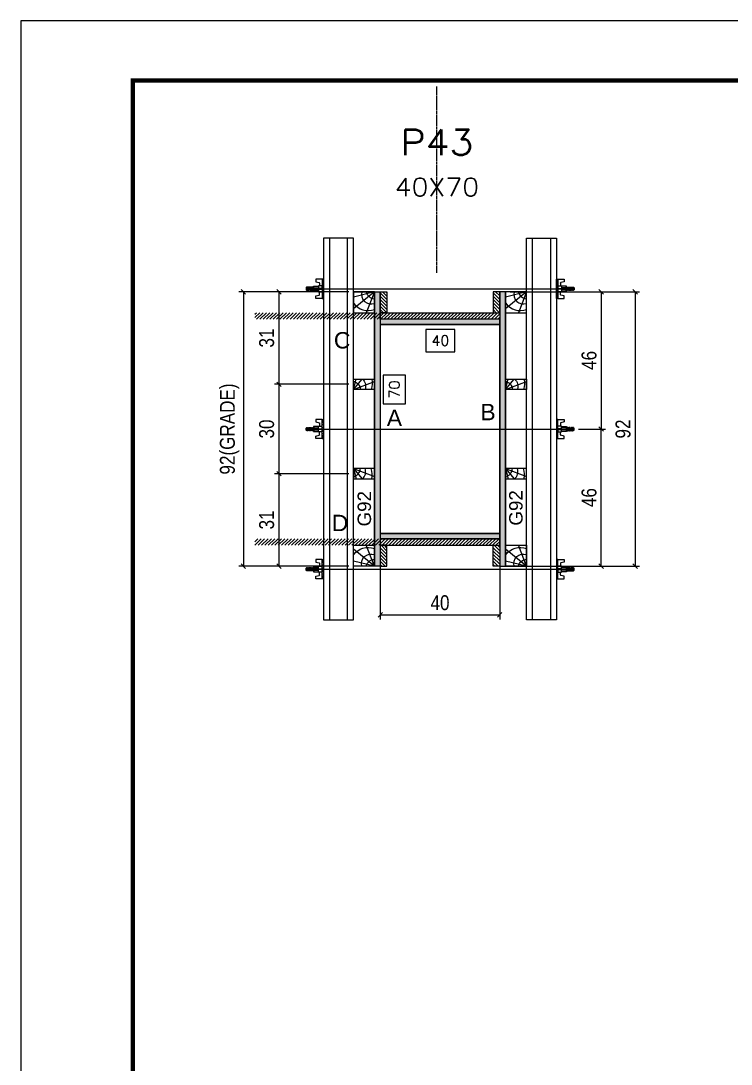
# Model space of a CAD drawing. Extents: x 2949 to 9230, y 1140 to 12527.
# Drawn here: x 6133 to 6608, y 8381 to 9081 of the extents above; entities that cross this region are included whole.
import ezdxf
from ezdxf.enums import TextEntityAlignment as Align

# ---------------------------------------------------------------- set-up
doc = ezdxf.new("R2010")
doc.units = 0
doc.linetypes.add('DASHED', pattern=[0.75, 0.5, -0.25])
doc.linetypes.add('HIDDEN', pattern=[0.375, 0.25, -0.125])
for name, color, linetype in [('CHAPA', 1, 'Continuous'), ('COTA', 241, 'Continuous'), ('MEIO_PONT', 93, 'Continuous'), ('Painéis', 200, 'Continuous'), ('SARRAFO', 251, 'Continuous'), ('Texto de Titulo', 7, 'Continuous'), ('Texto Qtd Sarr', 242, 'Continuous'), ('TEXTO_GERAL', 7, 'Continuous')]:
    doc.layers.add(name, color=color, linetype=linetype)
for name, color, linetype, lineweight in [('Folhas', 255, 'Continuous', 9), ('Hachura', 251, 'Continuous', 9), ('Madeira', 126, 'Continuous', 18), ('Perfil Metálico', 224, 'Continuous', 18), ('SARRAFO DE PRESSAO', 251, 'DASHED', 9), ('Texto Seção', 7, 'Continuous', 15)]:
    doc.layers.add(name, color=color, linetype=linetype, lineweight=lineweight)
doc.styles.add('ARIAL', font='arial.ttf')
doc.styles.add('COTA TECNICA 2X', font='techl___.ttf', dxfattribs={"height": 10})
doc.styles.add('ROMANS', font='romans.shx')
doc.styles.add('SANSSERIF', font='sas_____.pfb')
doc.dimstyles.new('SECAO PILAR', dxfattribs={"dimtxt": 10, "dimasz": 3, "dimexe": 3, "dimexo": 3, "dimgap": 3, "dimtad": 1, "dimdec": 1, "dimlfac": 0.5, "dimzin": 12, "dimdsep": 46, "dimtxsty": 'COTA TECNICA 2X', "dimblk1": 'OBLIQUE', "dimblk2": 'OBLIQUE', "dimsah": 1, "dimcen": 0.9, "dimclrd": 256, "dimclre": 256, "dimclrt": 256, "dimadec": 1, "dimazin": 3, "dimtfac": 1, "dimtdec": 1, "dimtmove": 0, "dimatfit": 3, "dimfxl": 1, "dimtolj": 1, "dimtzin": 12, "dimarcsym": 0})
doc.dimstyles.new('SECÇÃO 2', dxfattribs={"dimtxt": 7, "dimasz": 6, "dimexe": 0.18, "dimexo": 2, "dimgap": -4, "dimtad": 3, "dimdec": 1, "dimlfac": 0.5, "dimzin": 12, "dimdsep": 46, "dimtxsty": 'ROMANS', "dimblk": 'ARCHTICK', "dimcen": 0.09, "dimse1": 1, "dimse2": 1, "dimsd1": 1, "dimsd2": 1, "dimclrd": 180, "dimclre": 5, "dimclrt": 1, "dimadec": 0, "dimazin": 3, "dimtfac": 1, "dimtdec": 1, "dimtofl": 0, "dimtmove": 0, "dimatfit": 3, "dimldrblk": 'ARCHTICK', "dimfxl": 1, "dimtolj": 1, "dimtzin": 0, "dimarcsym": 0})
pattern_1 = [(45, (15858.3629, 31625.1273), (-1.12253202, 1.12253202), [])]

# ---------------------------------------------------------------- blocks, each defined once
blk = doc.blocks.new('9999999999')
at = {"layer": 'Folhas'}
blk.add_lwpolyline([(98138.98, 34190.21), (99623.98, 34190.21), (99623.98, 35240.21), (98138.98, 35240.21)], close=True, dxfattribs=at)
at = {"layer": 'Folhas', "color": 30, "const_width": 3}
blk.add_lwpolyline([(98213.98, 34230.21), (99583.98, 34230.21), (99583.98, 35200.21), (98213.98, 35200.21)], close=True, dxfattribs=at)
blk = doc.blocks.new('*D1334')
at = {"layer": 'COTA', "color": 180, "lineweight": -2, "transparency": 16777216}
for p, q in [((6390.36, 8843.51), (6375.36, 8843.51)), ((6375.36, 8843.51), (6375.36, 8824.17)), ((6390.36, 8824.17), (6390.36, 8843.51)), ((6375.36, 8824.17), (6390.36, 8824.17))]:
    blk.add_line(p, q, dxfattribs=at)
at = {"layer": 'Defpoints', "color": 0, "transparency": 16777216}
for p in [(6422.85, 8886.47), (6394.36, 8746.47), (6422.85, 8746.47)]:
    blk.add_point(p, dxfattribs=at)
at = {"layer": 'COTA', "color": 1, "transparency": 16777216, "insert": (6382.86, 8833.84), "char_height": 7, "attachment_point": 5, "rotation": 90, "style": 'ROMANS'}
blk.add_mtext('\\A1;70', dxfattribs=at)
blk = doc.blocks.new('_ArchTick')
at = {"color": 0, "linetype": 'ByBlock', "const_width": 0.15}
blk.add_lwpolyline([(-0.5, -0.5), (0.5, 0.5)], dxfattribs=at)
blk = doc.blocks.new('_Oblique')
at = {"color": 0, "linetype": 'ByBlock', "lineweight": -2}
blk.add_line((-0.5, -0.5), (0.5, 0.5), dxfattribs=at)
blk = doc.blocks.new('*D1335')
at = {"layer": 'COTA', "lineweight": -2, "transparency": 16777216}
for p, q in [((6460.41, 8899.32), (6547.19, 8899.32)), ((6544.19, 8899.32), (6544.19, 8715.32)), ((6460.41, 8715.32), (6547.19, 8715.32))]:
    blk.add_line(p, q, dxfattribs=at)
at = {"layer": 'Defpoints', "color": 0, "transparency": 16777216}
for p in [(6457.41, 8899.32), (6457.41, 8715.32), (6544.19, 8715.32)]:
    blk.add_point(p, dxfattribs=at)
at = {"layer": 'COTA', "lineweight": -2, "transparency": 16777216, "xscale": 3, "yscale": 3, "zscale": 3}
for p, rotation in [((6544.19, 8899.32), 90), ((6544.19, 8715.32), 270)]:
    blk.add_blockref('_Oblique', p, dxfattribs=dict(at, rotation=rotation))
at = {"layer": 'COTA', "transparency": 16777216, "insert": (6536.1, 8807.32), "char_height": 10, "attachment_point": 5, "rotation": 90, "style": 'COTA TECNICA 2X'}
blk.add_mtext('\\A1;92', dxfattribs=at)
blk = doc.blocks.new('*D1336')
at = {"layer": 'COTA', "lineweight": -2, "transparency": 16777216}
for p, q in [((6494.41, 8899.32), (6524.42, 8899.32)), ((6521.42, 8899.32), (6521.42, 8807.32)), ((6506.21, 8807.32), (6524.42, 8807.32))]:
    blk.add_line(p, q, dxfattribs=at)
at = {"layer": 'Defpoints', "color": 0, "transparency": 16777216}
for p in [(6491.41, 8899.32), (6503.21, 8807.32), (6521.42, 8807.32)]:
    blk.add_point(p, dxfattribs=at)
at = {"layer": 'COTA', "lineweight": -2, "transparency": 16777216, "xscale": 3, "yscale": 3, "zscale": 3}
for p, rotation in [((6521.42, 8899.32), 90), ((6521.42, 8807.32), 270)]:
    blk.add_blockref('_Oblique', p, dxfattribs=dict(at, rotation=rotation))
at = {"layer": 'COTA', "transparency": 16777216, "insert": (6513.31, 8853.32), "char_height": 10, "attachment_point": 5, "rotation": 90, "style": 'COTA TECNICA 2X'}
blk.add_mtext('\\A1;46', dxfattribs=at)
blk = doc.blocks.new('*D1337')
at = {"layer": 'COTA', "lineweight": -2, "transparency": 16777216}
for p, q in [((6506.21, 8807.32), (6524.42, 8807.32)), ((6521.42, 8715.32), (6521.42, 8807.32)), ((6494.41, 8715.32), (6524.42, 8715.32))]:
    blk.add_line(p, q, dxfattribs=at)
at = {"layer": 'Defpoints', "color": 0, "transparency": 16777216}
for p in [(6503.21, 8807.32), (6521.42, 8807.32), (6491.41, 8715.32)]:
    blk.add_point(p, dxfattribs=at)
at = {"layer": 'COTA', "lineweight": -2, "transparency": 16777216, "xscale": 3, "yscale": 3, "zscale": 3}
for p, rotation in [((6521.42, 8807.32), 90), ((6521.42, 8715.32), 270)]:
    blk.add_blockref('_Oblique', p, dxfattribs=dict(at, rotation=rotation))
at = {"layer": 'COTA', "transparency": 16777216, "insert": (6513.31, 8761.32), "char_height": 10, "attachment_point": 5, "rotation": 90, "style": 'COTA TECNICA 2X'}
blk.add_mtext('\\A1;46', dxfattribs=at)
blk = doc.blocks.new('*D1338')
at = {"layer": 'COTA', "color": 180, "lineweight": -2, "transparency": 16777216}
for p, q in [((6423.31, 8874.13), (6403.97, 8874.13)), ((6403.97, 8874.13), (6403.97, 8859.13)), ((6423.31, 8859.13), (6423.31, 8874.13)), ((6403.97, 8859.13), (6423.31, 8859.13))]:
    blk.add_line(p, q, dxfattribs=at)
at = {"layer": 'Defpoints', "color": 0, "transparency": 16777216}
for p in [(6311.46, 8877.93), (6391.46, 8877.93), (6391.46, 8855.13)]:
    blk.add_point(p, dxfattribs=at)
at = {"layer": 'COTA', "color": 1, "transparency": 16777216, "insert": (6413.64, 8866.63), "char_height": 7, "attachment_point": 5, "style": 'ROMANS'}
blk.add_mtext('\\A1;40', dxfattribs=at)
blk = doc.blocks.new('titulo1')
at = {"layer": 'Defpoints', "color": 252, "linetype": 'HIDDEN', "ltscale": 2}
blk.add_line((0, 0), (0, 125), dxfattribs=at)
at = {"layer": 'Defpoints', "style": 'ROMANS', "oblique": 15}
blk.add_attdef('FOLHA', text='', height=10, dxfattribs=at).set_placement((0, 15.58), align=Align.MIDDLE_CENTER)
at = {"layer": 'Texto Qtd Sarr', "color": 3, "style": 'ROMANS', "oblique": 15}
for tag, height, p in [('TITULO', 17, (0, 71.45)), ('SEÇÃO', 12, (0, 41.55))]:
    blk.add_attdef(tag, text='', height=height, dxfattribs=at).set_placement(p, align=Align.MIDDLE_CENTER)
blk = doc.blocks.new('PONTALETE')
at = {"layer": 'Madeira'}
for q in [(2.71, 7), (7, 5.76), (7, 1.74)]:
    blk.add_line((0, 0), q, dxfattribs=at)
blk.add_lwpolyline([(0, 0), (7, 0), (7, 7), (0, 7)], close=True, dxfattribs=at)
for centre, radius, start, end in [((2.04, 0.06), 6.23, 37.2818, 109.0913), ((1.09, 0.9), 3.19, 343.603, 109.9847), ((-0.21, -0.78), 3.09, 14.6322, 86.0383)]:
    blk.add_arc(centre, radius, start, end, dxfattribs=at)
blk = doc.blocks.new('*D1339')
at = {"layer": 'COTA', "lineweight": -2, "transparency": 16777216}
for p, q in [((6352.41, 8899.32), (6278.63, 8899.32)), ((6281.63, 8899.32), (6281.63, 8715.32)), ((6352.41, 8715.32), (6278.63, 8715.32))]:
    blk.add_line(p, q, dxfattribs=at)
at = {"layer": 'Defpoints', "color": 0, "transparency": 16777216}
for p in [(6355.41, 8899.32), (6281.63, 8715.32), (6355.41, 8715.32)]:
    blk.add_point(p, dxfattribs=at)
at = {"layer": 'COTA', "lineweight": -2, "transparency": 16777216, "xscale": 3, "yscale": 3, "zscale": 3}
for p, rotation in [((6281.63, 8899.32), 90), ((6281.63, 8715.32), 270)]:
    blk.add_blockref('_Oblique', p, dxfattribs=dict(at, rotation=rotation))
at = {"layer": 'COTA', "transparency": 16777216, "insert": (6272.41, 8807.32), "char_height": 10, "attachment_point": 5, "rotation": 90, "style": 'COTA TECNICA 2X'}
blk.add_mtext('\\A1;92(GRADE)', dxfattribs=at)
blk = doc.blocks.new('MEIO PONTALETE')
at = {"layer": 'Madeira'}
for q in [(2.71, 7), (3.5, 2.88), (3.5, 0.87)]:
    blk.add_line((0, 0), q, dxfattribs=at)
blk.add_lwpolyline([(0, 0), (3.5, 0), (3.5, 7), (0, 7)], close=True, dxfattribs=at)
for centre, radius, start, end in [((2.04, 0.06), 6.23, 76.4499, 109.0913), ((1.09, 0.9), 3.19, 40.9063, 109.9847), ((-0.21, -0.78), 3.09, 14.6322, 86.0383)]:
    blk.add_arc(centre, radius, start, end, dxfattribs=at)
blk = doc.blocks.new('*D1340')
at = {"layer": 'COTA', "lineweight": -2, "transparency": 16777216}
for p, q in [((6352.41, 8777.32), (6302.48, 8777.32)), ((6305.48, 8777.32), (6305.48, 8715.32)), ((6352.41, 8715.32), (6302.48, 8715.32))]:
    blk.add_line(p, q, dxfattribs=at)
at = {"layer": 'Defpoints', "color": 0, "transparency": 16777216}
for p in [(6355.41, 8777.32), (6305.48, 8715.32), (6355.41, 8715.32)]:
    blk.add_point(p, dxfattribs=at)
at = {"layer": 'COTA', "lineweight": -2, "transparency": 16777216, "xscale": 3, "yscale": 3, "zscale": 3}
for p, rotation in [((6305.48, 8777.32), 90), ((6305.48, 8715.32), 270)]:
    blk.add_blockref('_Oblique', p, dxfattribs=dict(at, rotation=rotation))
at = {"layer": 'COTA', "transparency": 16777216, "insert": (6297.26, 8746.32), "char_height": 10, "attachment_point": 5, "rotation": 90, "style": 'COTA TECNICA 2X'}
blk.add_mtext('\\A1;31', dxfattribs=at)
blk = doc.blocks.new('C')
at = {"layer": 'Hachura', "color": 0}
for p, q in [((0, 3.22), (0, -3.22)), ((0.45, 3.22), (0, 3.22)), ((0.46, 3.16), (0, 3.16)), ((0.46, 3.05), (0, 3.05)), ((0.46, 2.88), (0, 2.88)), ((0, 2.75), (0, -1.16)), ((0.46, 2.65), (0, 2.65)), ((0.46, 2.23), (0, 2.23)), ((0.46, 1.51), (0, 1.51)), ((0.39, 0.49), (0.17, 0.49)), ((0.45, -3.23), (0.45, 3.22)), ((0.45, 3.22), (2.58, 3.22)), ((1.74, 0.97), (0.45, 0.97)), ((1.45, 0.1), (0.45, 0.1)), ((1.35, 1.94), (1.35, 0.96)), ((2.58, 2.39), (1.47, 2.09)), ((1.74, -0.97), (1.74, 0.97)), ((1.74, 0.97), (1.74, 0.84)), ((1.74, 0.97), (1.74, 0.84)), ((1.74, 0.84), (3.35, 0.84)), ((3.35, 0.45), (1.74, 0.45)), ((2.58, 3.22), (2.58, 2.39)), ((3.32, 0.84), (3.32, -0.84)), ((3.35, 0.84), (3.35, -0.84)), ((3.68, 0.45), (3.35, 0.45)), ((3.84, -0.52), (3.35, 0.45)), ((3.35, 0.06), (3.67, -0.57)), ((3.68, 0.45), (4.16, -0.52)), ((3.72, 0.5), (4.25, -0.57)), ((4.37, -0.55), (3.83, 0.53)), ((4.15, 0.45), (3.93, 0.45)), ((4.42, -0.52), (3.93, 0.45)), ((4.15, 0.45), (4.26, 0.45)), ((4.26, 0.45), (4.74, -0.52)), ((4.3, 0.5), (4.83, -0.57)), ((4.95, -0.55), (4.41, 0.53)), ((4.51, 0.45), (4.84, 0.45)), ((5, -0.52), (4.51, 0.45)), ((4.84, 0.45), (5.32, -0.52)), ((4.88, 0.5), (5.41, -0.57)), ((5.53, -0.55), (4.99, 0.53)), ((5.58, -0.52), (5.09, 0.45)), ((5.42, 0.45), (5.09, 0.45)), ((5.58, -0.52), (5.09, 0.45)), ((5.42, 0.45), (5.74, -0.19)), ((5.46, 0.5), (5.74, -0.07)), ((5.74, 0.19), (5.57, 0.53)), ((5.74, 0.32), (5.68, 0.45)), ((5.68, 0.45), (5.74, 0.45)), ((5.74, 0.45), (5.9, 0.29)), ((5.74, 0.45), (5.74, -0.52)), ((5.9, -0.36), (5.9, 0.29)), ((0.45, 0), (0, 0)), ((0.46, -1.52), (0, -1.52)), ((0.46, -2.23), (0, -2.23)), ((0.46, -2.65), (0, -2.65)), ((0.46, -2.88), (0, -2.88)), ((0.46, -3.05), (0, -3.05)), ((0.46, -3.16), (0, -3.16)), ((0, -3.22), (2.57, -3.22)), ((0.08, -0.48), (0.29, -0.48)), ((0.29, -0.48), (0.4, -0.48)), ((0.45, 0), (0.45, -0.97)), ((0.45, -0.16), (1.45, -0.16)), ((0.45, -0.65), (0.45, -0.32)), ((0.45, -3.23), (0.45, -0.65)), ((0.45, -0.97), (1.74, -0.97)), ((1.35, -1.94), (1.35, -0.97)), ((2.58, -2.39), (1.47, -2.1)), ((3.35, -0.32), (1.74, -0.32)), ((3.35, -0.84), (1.74, -0.84)), ((2.58, -3.23), (2.58, -2.39)), ((3.35, -0.07), (3.58, -0.52)), ((3.35, -0.52), (3.58, -0.52)), ((3.84, -0.52), (4.16, -0.52)), ((4.42, -0.52), (4.74, -0.52)), ((4.63, -0.52), (4.74, -0.52)), ((5, -0.52), (5.32, -0.52)), ((5.58, -0.52), (5.74, -0.52)), ((5.74, -0.52), (5.9, -0.36)), ((5.74, -0.52), (5.74, -0.52))]:
    blk.add_line(p, q, dxfattribs=at)
for centre, radius, start, end in [((1.52, 1.94), 0.161, 104.7436, 180), ((1.44, -0.03), 0.129, 272.695, 87.305), ((3.81, 0.39), 0.143, 25.5688, 154.4312), ((4.39, 0.39), 0.143, 25.5688, 154.4312), ((4.97, 0.39), 0.143, 25.5688, 154.4312), ((5.55, 0.39), 0.143, 25.5688, 154.4312), ((0.17, -0.37), 0.174, 221.744, 317.8592), ((1.52, -1.94), 0.161, 180, 255.2564), ((3.71, -0.4), 0.174, 222.1408, 318.256), ((4.29, -0.4), 0.174, 222.1408, 318.256), ((4.87, -0.4), 0.174, 222.1408, 318.256), ((5.45, -0.4), 0.174, 222.1408, 318.256), ((5.61, -0.4), 0.174, 317.8592, 318.256)]:
    blk.add_arc(centre, radius, start, end, dxfattribs=at)
blk = doc.blocks.new('*D1341')
at = {"layer": 'COTA', "lineweight": -2, "transparency": 16777216}
for p, q in [((6352.41, 8899.32), (6302.48, 8899.32)), ((6305.48, 8899.32), (6305.48, 8837.32)), ((6352.41, 8837.32), (6302.48, 8837.32))]:
    blk.add_line(p, q, dxfattribs=at)
at = {"layer": 'Defpoints', "color": 0, "transparency": 16777216}
for p in [(6355.41, 8899.32), (6305.48, 8837.32), (6355.41, 8837.32)]:
    blk.add_point(p, dxfattribs=at)
at = {"layer": 'COTA', "lineweight": -2, "transparency": 16777216, "xscale": 3, "yscale": 3, "zscale": 3}
for p, rotation in [((6305.48, 8899.32), 90), ((6305.48, 8837.32), 270)]:
    blk.add_blockref('_Oblique', p, dxfattribs=dict(at, rotation=rotation))
at = {"layer": 'COTA', "transparency": 16777216, "insert": (6297.26, 8868.32), "char_height": 10, "attachment_point": 5, "rotation": 90, "style": 'COTA TECNICA 2X'}
blk.add_mtext('\\A1;31', dxfattribs=at)
blk = doc.blocks.new('*D1342')
at = {"layer": 'COTA', "lineweight": -2, "transparency": 16777216}
for p, q in [((6352.41, 8837.32), (6302.48, 8837.32)), ((6305.48, 8837.32), (6305.48, 8777.32)), ((6352.41, 8777.32), (6302.48, 8777.32))]:
    blk.add_line(p, q, dxfattribs=at)
at = {"layer": 'Defpoints', "color": 0, "transparency": 16777216}
for p in [(6355.41, 8837.32), (6305.48, 8777.32), (6355.41, 8777.32)]:
    blk.add_point(p, dxfattribs=at)
at = {"layer": 'COTA', "lineweight": -2, "transparency": 16777216, "xscale": 3, "yscale": 3, "zscale": 3}
for p, rotation in [((6305.48, 8837.32), 90), ((6305.48, 8777.32), 270)]:
    blk.add_blockref('_Oblique', p, dxfattribs=dict(at, rotation=rotation))
at = {"layer": 'COTA', "transparency": 16777216, "insert": (6297.26, 8807.32), "char_height": 10, "attachment_point": 5, "rotation": 90, "style": 'COTA TECNICA 2X'}
blk.add_mtext('\\A1;30', dxfattribs=at)
blk = doc.blocks.new('*D1977')
at = {"layer": 'COTA', "lineweight": -2, "transparency": 16777216}
for p, q in [((6373.41, 8730.72), (6373.41, 8679.68)), ((6453.41, 8730.72), (6453.41, 8679.68)), ((6373.41, 8682.68), (6453.41, 8682.68))]:
    blk.add_line(p, q, dxfattribs=at)
at = {"layer": 'Defpoints', "color": 0, "transparency": 16777216}
for p in [(6373.41, 8733.72), (6453.41, 8733.72), (6453.41, 8682.68)]:
    blk.add_point(p, dxfattribs=at)
at = {"layer": 'COTA', "lineweight": -2, "transparency": 16777216, "xscale": 3, "yscale": 3, "zscale": 3, "rotation": 180}
blk.add_blockref('_Oblique', (6373.41, 8682.68), dxfattribs=at)
at = {"layer": 'COTA', "lineweight": -2, "transparency": 16777216, "xscale": 3, "yscale": 3, "zscale": 3}
blk.add_blockref('_Oblique', (6453.41, 8682.68), dxfattribs=at)
at = {"layer": 'COTA', "transparency": 16777216, "insert": (6413.41, 8690.78), "char_height": 10, "attachment_point": 5, "style": 'COTA TECNICA 2X'}
blk.add_mtext('\\A1;40', dxfattribs=at)

msp = doc.modelspace()

# ---------------------------------------------------------------- hatches: boundary and pattern name
at = {"layer": 'Hachura'}
h = msp.add_hatch(color=256, dxfattribs=at)
h.dxf.hatch_style = 1
h.paths.add_polyline_path([(6373.41, 8715.32), (6369.41, 8715.32), (6369.41, 8899.32), (6373.41, 8899.32)])
h = msp.add_hatch(color=256, dxfattribs=at)
h.dxf.hatch_style = 1
h.paths.add_polyline_path([(6373.41, 8715.32), (6369.41, 8715.32), (6369.41, 8899.32), (6373.41, 8899.32)])
h = msp.add_hatch(dxfattribs=at)
h.set_pattern_fill('ANSI31', color=256, scale=0.5, angle=90, style=0)
h.set_pattern_definition([(135, (-16517.9971, 18023.271), (-1.12253202, -1.12253202), [])])
h.paths.add_polyline_path([(6373.41, 8885.32), (6377.81, 8885.32), (6377.81, 8899.32), (6373.41, 8899.32)])
h = msp.add_hatch(dxfattribs=at)
h.set_pattern_fill('ANSI31', color=256, scale=0.5, angle=90, style=0)
h.set_pattern_definition([(135, (-16475.9971, 18023.271), (-1.12253202, -1.12253202), [])])
h.paths.add_polyline_path([(6453.41, 8885.32), (6449.01, 8885.32), (6449.01, 8899.32), (6453.41, 8899.32)])
h = msp.add_hatch(color=256, dxfattribs=at)
h.dxf.hatch_style = 1
h.paths.add_polyline_path([(6453.41, 8715.32), (6457.41, 8715.32), (6457.41, 8899.32), (6453.41, 8899.32)])
h = msp.add_hatch(color=256, dxfattribs=at)
h.dxf.hatch_style = 1
h.paths.add_polyline_path([(6453.41, 8715.32), (6457.41, 8715.32), (6457.41, 8899.32), (6453.41, 8899.32)])
h = msp.add_hatch(dxfattribs=at)
h.set_pattern_fill('ANSI31', color=256, scale=0.5, style=0)
h.set_pattern_definition(pattern_1)
h.paths.add_polyline_path([(6453.41, 8880.92), (6453.41, 8885.32), (6289.41, 8885.32), (6289.41, 8880.92)])
h = msp.add_hatch(color=256, dxfattribs=at)
h.dxf.hatch_style = 1
h.paths.add_polyline_path([(6373.41, 8880.92), (6373.41, 8877.32), (6453.41, 8877.32), (6453.41, 8880.92)])
h = msp.add_hatch(color=256, dxfattribs=at)
h.dxf.hatch_style = 1
h.paths.add_polyline_path([(6373.41, 8880.92), (6373.41, 8877.32), (6453.41, 8877.32), (6453.41, 8880.92)])
h = msp.add_hatch(dxfattribs=at)
h.set_pattern_fill('ANSI31', color=256, scale=0.5, style=0)
h.set_pattern_definition(pattern_1)
h.paths.add_polyline_path([(6453.41, 8733.72), (6453.41, 8729.32), (6289.41, 8729.32), (6289.41, 8733.72)])
h = msp.add_hatch(color=256, dxfattribs=at)
h.dxf.hatch_style = 1
h.paths.add_polyline_path([(6373.41, 8737.32), (6373.41, 8733.72), (6453.41, 8733.72), (6453.41, 8737.32)])
h = msp.add_hatch(color=256, dxfattribs=at)
h.dxf.hatch_style = 1
h.paths.add_polyline_path([(6373.41, 8737.32), (6373.41, 8733.72), (6453.41, 8733.72), (6453.41, 8737.32)])
h = msp.add_hatch(dxfattribs=at)
h.set_pattern_fill('ANSI31', color=256, scale=0.5, angle=90, style=0)
h.set_pattern_definition([(135, (-16517.9971, 18218.271), (-1.12253202, -1.12253202), [])])
h.paths.add_polyline_path([(6373.41, 8729.32), (6377.81, 8729.32), (6377.81, 8715.32), (6373.41, 8715.32)])
h = msp.add_hatch(dxfattribs=at)
h.set_pattern_fill('ANSI31', color=256, scale=0.5, angle=90, style=0)
h.set_pattern_definition([(135, (-16475.9971, 18218.271), (-1.12253202, -1.12253202), [])])
h.paths.add_polyline_path([(6453.41, 8729.32), (6449.01, 8729.32), (6449.01, 8715.32), (6453.41, 8715.32)])

# ---------------------------------------------------------------- linework, layer by layer
at = {"layer": 'CHAPA'}
for points in [[(6373.41, 8715.32), (6369.41, 8715.32), (6369.41, 8899.32), (6373.41, 8899.32)], [(6373.41, 8715.32), (6369.41, 8715.32), (6369.41, 8899.32), (6373.41, 8899.32)], [(6453.41, 8715.32), (6457.41, 8715.32), (6457.41, 8899.32), (6453.41, 8899.32)], [(6453.41, 8715.32), (6457.41, 8715.32), (6457.41, 8899.32), (6453.41, 8899.32)], [(6373.41, 8880.92), (6373.41, 8877.32), (6453.41, 8877.32), (6453.41, 8880.92)], [(6373.41, 8880.92), (6373.41, 8877.32), (6453.41, 8877.32), (6453.41, 8880.92)], [(6373.41, 8737.32), (6373.41, 8733.72), (6453.41, 8733.72), (6453.41, 8737.32)], [(6373.41, 8737.32), (6373.41, 8733.72), (6453.41, 8733.72), (6453.41, 8737.32)]]:
    msp.add_lwpolyline(points, close=True, dxfattribs=at)
at = {"layer": 'Hachura'}
for p, q in [((6324.61, 8901.32), (6498.41, 8901.33)), ((6324.61, 8807.32), (6498.41, 8807.31)), ((6324.61, 8713.32), (6498.41, 8713.31))]:
    msp.add_line(p, q, dxfattribs=at)
at = {"layer": 'Madeira'}
for points in [[(6369.41, 8715.32), (6355.41, 8715.32), (6355.41, 8899.32), (6369.41, 8899.32)], [(6457.41, 8715.32), (6471.41, 8715.32), (6471.41, 8899.32), (6457.41, 8899.32)]]:
    msp.add_lwpolyline(points, close=True, dxfattribs=at)
at = {"layer": 'Painéis'}
msp.add_lwpolyline([(6453.41, 8877.32), (6373.41, 8877.32), (6373.41, 8737.32), (6453.41, 8737.32)], close=True, dxfattribs=at)
at = {"layer": 'Perfil Metálico'}
for points in [[(6335.41, 8679.32), (6355.41, 8679.32), (6355.41, 8935.32), (6335.41, 8935.32)], [(6351.41, 8935.32), (6339.41, 8935.32), (6339.41, 8679.32), (6351.41, 8679.32)], [(6491.41, 8679.32), (6471.41, 8679.32), (6471.41, 8935.32), (6491.41, 8935.32)], [(6475.41, 8935.32), (6487.41, 8935.32), (6487.41, 8679.32), (6475.41, 8679.32)]]:
    msp.add_lwpolyline(points, close=True, dxfattribs=at)
at = {"layer": 'SARRAFO'}
for points in [[(6377.81, 8899.32), (6377.81, 8885.32), (6373.41, 8885.32), (6373.41, 8899.32)], [(6449.01, 8899.32), (6449.01, 8885.32), (6453.41, 8885.32), (6453.41, 8899.32)], [(6373.41, 8885.32), (6453.41, 8885.32), (6453.41, 8880.92), (6373.41, 8880.92)], [(6373.41, 8729.32), (6453.41, 8729.32), (6453.41, 8733.72), (6373.41, 8733.72)], [(6377.81, 8715.32), (6377.81, 8729.32), (6373.41, 8729.32), (6373.41, 8715.32)], [(6449.01, 8715.32), (6449.01, 8729.32), (6453.41, 8729.32), (6453.41, 8715.32)]]:
    msp.add_lwpolyline(points, close=True, dxfattribs=at)

# ---------------------------------------------------------------- block references
at = {"layer": 'Hachura', "linetype": 'Continuous', "yscale": 2, "zscale": 2, "rotation": 180}
for p, xscale in [((6335.41, 8901.32), 2), ((6491.41, 8901.32), -2)]:
    msp.add_blockref('C', p, dxfattribs=dict(at, xscale=xscale))
at = {"layer": 'Hachura', "linetype": 'Continuous', "yscale": 2, "zscale": 2}
for p, xscale in [((6335.41, 8807.32), -2), ((6491.41, 8807.32), 2), ((6335.41, 8713.32), -2), ((6491.41, 8713.32), 2)]:
    msp.add_blockref('C', p, dxfattribs=dict(at, xscale=xscale))
at = {"layer": 'MEIO_PONT'}
for name, p, xscale, yscale, zscale, rotation in [('PONTALETE', (6369.41, 8899.32), 2, 2, 2, 180), ('PONTALETE', (6471.41, 8899.32), 2, 2, 2, 180), ('MEIO PONTALETE', (6355.41, 8833.82), -1.999999997962732, 1.999999997962732, 1.999999997962732, 270), ('MEIO PONTALETE', (6457.41, 8833.82), -1.999999997962732, 1.999999997962732, 1.999999997962732, 270), ('MEIO PONTALETE', (6355.41, 8780.82), 1.999999997962732, 1.999999997962732, 1.999999997962732, 270), ('MEIO PONTALETE', (6457.41, 8780.82), 1.999999997962732, 1.999999997962732, 1.999999997962732, 270)]:
    msp.add_blockref(name, p, dxfattribs=dict(at, xscale=xscale, yscale=yscale, zscale=zscale, rotation=rotation))
at = {"layer": 'MEIO_PONT', "xscale": -2, "yscale": 2, "zscale": 2}
for p in [(6369.41, 8715.32), (6471.41, 8715.32)]:
    msp.add_blockref('PONTALETE', p, dxfattribs=at)
at = {"layer": 'SARRAFO DE PRESSAO', "color": 6, "linetype": 'ByBlock'}
msp.add_blockref('9999999999', (-92006.44, -26159.2), dxfattribs=at)
at = {"layer": 'Texto Seção'}
ref = msp.add_blockref('titulo1', (6411.33, 8912.06), dxfattribs=at)
ref.add_attrib('TITULO', 'P43', dxfattribs={"layer": 'Texto de Titulo', "color": 7, "height": 17, "style": 'ROMANS', "width": 1.1}).set_placement((6411.33, 8999.56), align=Align.MIDDLE_CENTER)
ref.add_attrib('SEÇÃO', '40X70', dxfattribs={"layer": 'Texto de Titulo', "color": 7, "height": 12, "style": 'ROMANS', "width": 1.1}).set_placement((6411.33, 8969.56), align=Align.MIDDLE_CENTER)

# ---------------------------------------------------------------- texts
at = {"layer": 'TEXTO_GERAL', "style": 'ARIAL'}
for s, p in [('C', (6347.82, 8866.82)), ('B', (6445.59, 8818.68)), ('A', (6382.87, 8814.77)), ('D', (6346.42, 8744.32))]:
    msp.add_text(s, height=11, dxfattribs=at).set_placement(p, align=Align.MIDDLE_CENTER)
at = {"layer": 'TEXTO_GERAL', "color": 0, "linetype": 'Continuous', "style": 'SANSSERIF'}
for p in [(6362.68, 8741.98), (6464.25, 8742.53)]:
    msp.add_text('G92', height=9, rotation=90, dxfattribs=at).set_placement(p, align=Align.MIDDLE_LEFT)

# ---------------------------------------------------------------- dimensions: what is measured, and where the dimension line sits
at = {"layer": 'COTA'}
dim = msp.add_linear_dim(base=(6281.63, 8715.32), p1=(6355.41, 8899.32), p2=(6355.41, 8715.32), angle=270, text='<>(GRADE)', dimstyle='SECAO PILAR', dxfattribs=at)
dim.commit()
dim.dimension.update_dxf_attribs({"geometry": '*D1339', "text_midpoint": (6272.41, 8807.32)})
for base, p1, p2, angle, picture, middle in [((6305.48, 8837.32), (6355.41, 8899.32), (6355.41, 8837.32), 270, '*D1341', (6297.26, 8868.32)), ((6544.19, 8715.32), (6457.41, 8899.32), (6457.41, 8715.32), 270, '*D1335', (6536.1, 8807.32)), ((6521.42, 8807.32), (6491.41, 8899.32), (6503.21, 8807.32), 270, '*D1336', (6513.31, 8853.32)), ((6305.48, 8777.32), (6355.41, 8837.32), (6355.41, 8777.32), 270, '*D1342', (6297.26, 8807.32)), ((6521.42, 8807.32), (6491.41, 8715.32), (6503.21, 8807.32), 90, '*D1337', (6513.31, 8761.32)), ((6305.48, 8715.32), (6355.41, 8777.32), (6355.41, 8715.32), 270, '*D1340', (6297.26, 8746.32))]:
    dim = msp.add_linear_dim(base=base, p1=p1, p2=p2, angle=angle, dimstyle='SECAO PILAR', dxfattribs=at)
    dim.commit()
    dim.dimension.update_dxf_attribs({"geometry": picture, "text_midpoint": middle})
dim = msp.add_linear_dim(base=(6394.36, 8746.47), p1=(6422.85, 8886.47), p2=(6422.85, 8746.47), angle=270, dimstyle='SECÇÃO 2', dxfattribs=at)
dim.commit()
dim.dimension.update_dxf_attribs({"geometry": '*D1334', "text_midpoint": (6394.36, 8833.84), "dimtype": 160})
dim = msp.add_linear_dim(base=(6391.46, 8855.13), p1=(6311.46, 8877.93), p2=(6391.46, 8877.93), dimstyle='SECÇÃO 2', dxfattribs=at)
dim.commit()
dim.dimension.update_dxf_attribs({"geometry": '*D1338', "text_midpoint": (6413.64, 8855.13), "dimtype": 160})
dim = msp.add_linear_dim(base=(6453.41, 8682.68), p1=(6373.41, 8733.72), p2=(6453.41, 8733.72), dimstyle='SECAO PILAR', dxfattribs=at)
dim.commit()
dim.dimension.update_dxf_attribs({"geometry": '*D1977', "text_midpoint": (6413.41, 8690.78)})

doc.saveas('drawing.dxf')
